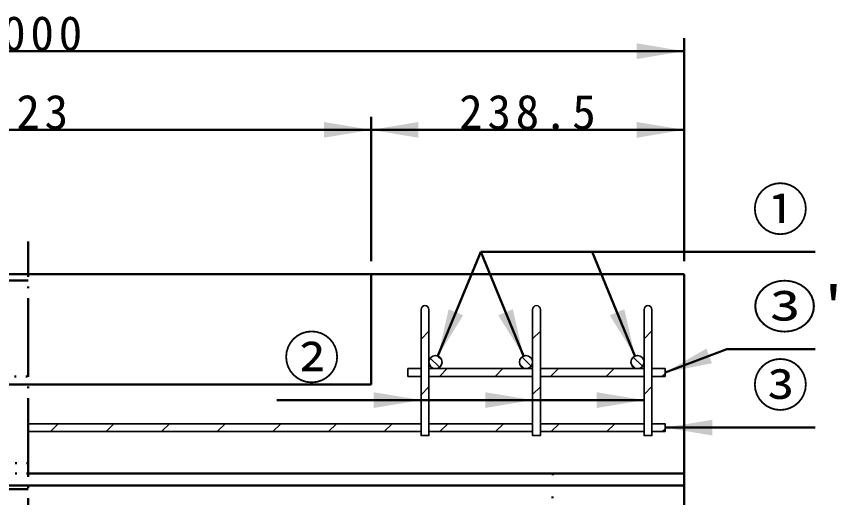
# Model space of a CAD drawing. Units: millimetres, scale not verified. Extents: x -2102 to 2102, y -1485 to 1485.
# Drawn here: x 371 to 997, y -98 to 269 of the extents above; entities that cross this region are included whole.
import ezdxf
from ezdxf.enums import TextEntityAlignment as Align

# ---------------------------------------------------------------- set-up
doc = ezdxf.new("R2010")
doc.units = ezdxf.units.MM
doc.header["$LTSCALE"] = 5
doc.linetypes.add('DOTTED', pattern=[1.75, 0.25, -1.5])
doc.linetypes.add('LONG_DASHED_DOTTED', pattern=[15.25, 12, -1.5, 0.25, -1.5])
doc.layers.add('0-0_V-nasSTD', color=7, linetype='Continuous', lineweight=35)
doc.layers.add('0-1_0', color=7, linetype='Continuous', lineweight=50)
doc.styles.add('ＭＳ ゴシック', font='')
doc.styles.get('ＭＳ ゴシック').set_extended_font_data('MS Gothic')

msp = doc.modelspace()

# ---------------------------------------------------------------- linework, layer by layer
at = {"layer": '0-0_V-nasSTD', "lineweight": 50}
for p, q in [((725.469, 89.045), (692.869, 9.67)), ((725.469, 89.045), (758.07, 9.67)), ((725.469, 89.045), (980.469, 89.045)), ((810.469, 89.045), (843.07, 9.67)), ((865.969, -2.955), (913, 14.741)), ((913, 14.741), (980.469, 14.741)), ((849.969, -23.955), (569.969, -23.955)), ((865.969, -44.955), (980.469, -44.955))]:
    msp.add_line(p, q, dxfattribs=at)
at = {"layer": '0-0_V-nasSTD'}
for p, q in [((685.969, 45.045), (685.969, 5.045)), ((764.969, 5.045), (764.969, 45.045)), ((849.969, 5.045), (849.969, 45.045)), ((679.969, 22.51), (685.969, 28.51)), ((764.969, 22.657), (770.969, 28.657)), ((849.969, 22.804), (855.969, 28.804)), ((686.999, 8.084), (694.008, 1.074)), ((692.285, 9.869), (695.793, 6.36)), ((756.845, 8.948), (763.873, 1.92)), ((841.764, 8.882), (848.807, 1.839)), ((690.969, 0.045), (759.969, 0.045)), ((693.931, -5.955), (699.931, 0.045)), ((736.357, -5.955), (742.357, 0.045)), ((755.21, 3.512), (758.436, 0.286)), ((778.784, -5.955), (784.784, 0.045)), ((821.21, -5.955), (827.21, 0.045)), ((840.289, 3.286), (843.21, 0.364)), ((863.636, -5.955), (865.969, -3.622)), ((679.969, -19.917), (685.969, -13.917)), ((764.969, -19.77), (770.969, -13.77)), ((849.969, -19.622), (855.969, -13.622)), ((397.372, -47.955), (403.372, -41.955)), ((439.799, -47.955), (445.799, -41.955)), ((482.225, -47.955), (488.225, -41.955)), ((524.652, -47.955), (530.652, -41.955)), ((567.078, -47.955), (573.078, -41.955)), ((609.504, -47.955), (615.504, -41.955)), ((651.931, -47.955), (657.931, -41.955)), ((694.357, -47.955), (700.357, -41.955)), ((736.784, -47.955), (742.784, -41.955)), ((779.21, -47.955), (785.21, -41.955)), ((821.636, -47.955), (827.636, -41.955)), ((864.063, -47.955), (865.969, -46.049))]:
    msp.add_line(p, q, dxfattribs=at)
for points in [[(380.469, -41.955), (679.969, -41.955), (679.969, -5.955), (669.969, -5.955), (669.969, 0.045), (679.969, 0.045), (679.969, 45.045)], [(855.969, 45.045), (855.969, 0.045), (865.969, 0.045), (865.969, -5.955), (855.969, -5.955), (855.969, -41.955), (865.969, -41.955), (865.969, -47.955), (855.969, -47.955), (855.969, -50.955), (849.969, -50.955), (849.969, -47.955), (770.969, -47.955), (770.969, -50.955), (764.969, -50.955), (764.969, -47.955), (685.969, -47.955), (685.969, -50.955), (679.969, -50.955), (679.969, -47.955), (380.469, -47.955)], [(770.969, 45.045), (770.969, 0.045), (844.969, 0.045)]]:
    msp.add_lwpolyline(points, dxfattribs=at)
for points in [[(764.969, -5.955), (685.969, -5.955), (685.969, -41.955), (764.969, -41.955)], [(849.969, -5.955), (770.969, -5.955), (770.969, -41.955), (849.969, -41.955)]]:
    msp.add_lwpolyline(points, close=True, dxfattribs=at)
for centre, radius, start, end in [((682.969, 45.045), 3, 0, 180), ((767.969, 45.045), 3, 0, 180), ((852.969, 45.045), 3, 0, 180), ((690.969, 5.045), 5, 270, 180), ((759.969, 5.045), 5, 0, 270), ((844.969, 5.045), 5, 0, 270), ((690.969, 5.045), 5, 180, 270), ((759.969, 5.045), 5, 270, 0), ((844.969, 5.045), 5, 270, 0)]:
    msp.add_arc(centre, radius, start, end, dxfattribs=at)
for points in [[(844.469, 236.045), (844.469, 248.045), (880.469, 242.045)], [(605.969, 176.045), (605.969, 188.045), (641.969, 182.045)], [(641.969, 182.045), (677.969, 176.045), (677.969, 188.045)], [(844.469, 176.045), (844.469, 188.045), (880.469, 182.045)], [(692.869, 9.67), (700.996, 45.25), (706.546, 42.971)], [(744.393, 42.971), (749.943, 45.25), (758.07, 9.67)], [(829.393, 42.971), (834.943, 45.25), (843.07, 9.67)], [(692.869, 9.67), (706.546, 42.971), (712.096, 40.691)], [(738.843, 40.691), (744.393, 42.971), (758.07, 9.67)], [(823.843, 40.691), (829.393, 42.971), (843.07, 9.67)], [(865.969, -2.955), (897.55, 15.339), (899.663, 9.723)], [(865.969, -2.955), (899.663, 9.723), (901.776, 4.107)], [(643.969, -29.955), (643.969, -17.955), (679.969, -23.955)], [(728.969, -29.955), (728.969, -17.955), (764.969, -23.955)], [(813.969, -29.955), (813.969, -17.955), (849.969, -23.955)], [(865.969, -44.955), (901.969, -50.955), (901.969, -38.955)]]:
    msp.add_solid(points, dxfattribs=at)
at = {"layer": '0-1_0'}
for p, q in [((880.469, 82.045), (880.469, 252.045)), ((-119.531, 242.045), (880.469, 242.045)), ((641.969, 82.045), (641.969, 192.045)), ((118.969, 182.045), (641.969, 182.045)), ((641.969, 182.045), (880.469, 182.045)), ((641.969, 72.045), (118.969, 72.045)), ((641.969, 72.045), (880.469, 72.045)), ((641.969, 72.045), (641.969, -11.955)), ((880.469, -79.955), (880.469, 72.045)), ((118.969, 67.214), (380.469, 67.214)), ((641.969, -11.955), (118.969, -11.955)), ((380.469, -79.955), (880.469, -79.955)), ((880.469, -79.955), (880.469, -819.955)), ((-119.531, -88.955), (880.469, -88.955)), ((-119.531, -91.955), (380.469, -91.955))]:
    msp.add_line(p, q, dxfattribs=at)
at = {"layer": '0-1_0', "linetype": 'LONG_DASHED_DOTTED'}
msp.add_line((380.469, -844.955), (380.469, 97.045), dxfattribs=at)
at = {"layer": '0-1_0', "lineweight": 35}
for p, q in [((685.969, 45.045), (685.969, -50.955)), ((770.969, 45.045), (770.969, -50.955)), ((855.969, 45.045), (855.969, -50.955)), ((679.969, 0.045), (669.969, 0.045)), ((669.969, 0.045), (669.969, -5.955)), ((764.969, 0.045), (685.969, 0.045)), ((849.969, 0.045), (770.969, 0.045)), ((855.969, 0.045), (865.969, 0.045)), ((865.969, 0.045), (865.969, -5.955)), ((669.969, -5.955), (679.969, -5.955)), ((764.969, -5.955), (685.969, -5.955)), ((849.969, -5.955), (770.969, -5.955)), ((855.969, -5.955), (865.969, -5.955)), ((380.469, -41.955), (679.969, -41.955)), ((764.969, -41.955), (685.969, -41.955)), ((849.969, -41.955), (770.969, -41.955)), ((855.969, -41.955), (865.969, -41.955)), ((865.969, -41.955), (865.969, -47.955)), ((380.469, -47.955), (679.969, -47.955)), ((764.969, -47.955), (685.969, -47.955)), ((849.969, -47.955), (770.969, -47.955)), ((855.969, -47.955), (865.969, -47.955))]:
    msp.add_line(p, q, dxfattribs=at)
at = {"layer": '0-1_0', "linetype": 'DOTTED'}
for p, q in [((124.969, -5.955), (380.469, -5.955)), ((380.469, -72.067), (130.228, -72.067)), ((-119.531, -79.955), (380.469, -79.955)), ((780.469, -79.955), (767.118, -690.307))]:
    msp.add_line(p, q, dxfattribs=at)
at = {"layer": '0-1_0', "lineweight": 35}
for points in [[(679.969, 45.045), (679.969, -50.955), (685.969, -50.955)], [(764.969, 45.045), (764.969, -50.955), (770.969, -50.955)], [(849.969, 45.045), (849.969, -50.955), (855.969, -50.955)]]:
    msp.add_lwpolyline(points, dxfattribs=at)
for centre in [(690.969, 5.045), (759.969, 5.045), (844.969, 5.045)]:
    msp.add_circle(centre, 5, dxfattribs=at)
for centre in [(682.969, 45.045), (767.969, 45.045), (852.969, 45.045)]:
    msp.add_arc(centre, 3, 0, 180, dxfattribs=at)

# ---------------------------------------------------------------- texts
at = {"layer": '0-0_V-nasSTD', "style": 'ＭＳ ゴシック'}
for s, p in [('①', (932.269, 96.045)), ('②', (574.969, -16.955)), ('③', (932.269, -37.955))]:
    msp.add_text(s, height=31.67, dxfattribs=at).set_placement(p, align=Align.BOTTOM_LEFT)
at = {"layer": '0-0_V-nasSTD', "style": 'ＭＳ ゴシック', "width": 1.15}
msp.add_text("③'", height=31.67, dxfattribs=at).set_placement((932.269, 21.741), align=Align.BOTTOM_LEFT)
at = {"layer": '0-0_V-nasSTD', "char_height": 26.39, "attachment_point": 7, "style": 'ＭＳ ゴシック'}
for s, insert in [('\\T1.2;1000', (339.069, 242.045)), ('\\T1.2;523', (349.869, 182.045)), ('\\T1.2;238.5', (709.019, 182.045))]:
    msp.add_mtext(s, dxfattribs=dict(at, insert=insert))

doc.saveas('drawing.dxf')
